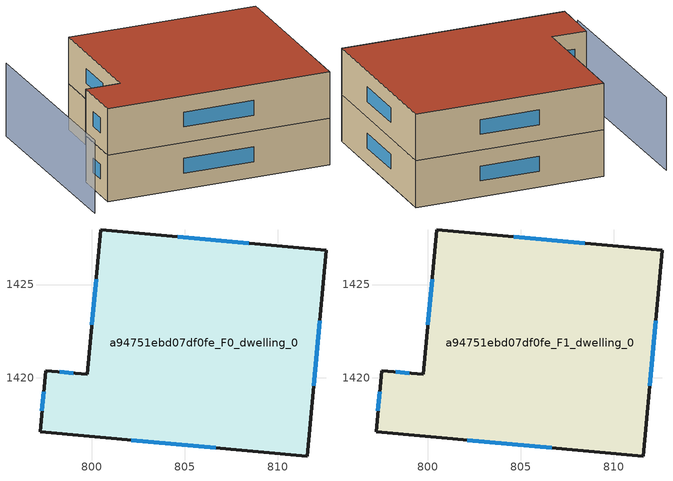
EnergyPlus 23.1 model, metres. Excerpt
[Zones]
a94751ebd07df0fe_F0_dwelling_0
 floor ground (EU_floor_Construction): 812.58,1426.84 811.57,1415.78 797.23,1417.09 797.53,1420.38 799.77,1420.17 800.48,1427.94 z0
 wall outside (EU_wall_Construction): 799.77,1420.17 797.53,1420.38 797.23,1417.09 811.57,1415.78 812.58,1426.84 800.48,1427.94 799.77,1420.17 z0:3
 window (EU_Window_Construction): 799,1420.24 798.3,1420.31 / 800.24,1425.28 800.01,1422.83 / 808.44,1427.22 804.62,1427.57 / 811.92,1419.57 812.23,1423.05 / 802.14,1416.64 806.66,1416.23 / 797.43,1419.25 797.33,1418.22 z1.03:1.97
a94751ebd07df0fe_F1_dwelling_0
 floor to a94751ebd07df0fe_F0_dwelling_0 (EU_floor_Construction): 812.58,1426.84 811.57,1415.78 797.23,1417.09 797.53,1420.38 799.77,1420.17 800.48,1427.94 z3
 wall outside (EU_wall_Construction): 799.77,1420.17 797.53,1420.38 797.23,1417.09 811.57,1415.78 812.58,1426.84 800.48,1427.94 799.77,1420.17 z3:6
 window (EU_Window_Construction): 799,1420.24 798.3,1420.31 / 800.24,1425.28 800.01,1422.83 / 808.44,1427.22 804.62,1427.57 / 811.92,1419.57 812.23,1423.05 / 802.14,1416.64 806.66,1416.23 / 797.43,1419.25 797.33,1418.22 z4.03:4.97
 roof outside (EU_roof_Construction): 811.57,1415.78 812.58,1426.84 800.48,1427.94 799.77,1420.17 797.53,1420.38 797.23,1417.09 z6
shading: 796.77,1428.89 795.71,1415.91 z0:4.7
[Building]
EU S2 Campaign: North Axis=0; Terrain=City; Solar Distribution=FullExterior
[Site:Location]
Cape.Town.Intl.AP: Latitude=-33.965; Longitude=18.602; Time Zone=2; Elevation=46
[SizingPeriod:WeatherFileDays]
AnnualSizingPeriod: Begin Month=1; Begin Day of Month=1; End Month=12; End Day of Month=31; Day of Week for Start Day=Monday; Use Weather File Daylight Saving Period=No; Use Weather File Rain and Snow Indicators=No
[MATERIAL]
EU_InternalMass_Material: Roughness=MediumRough; Thickness=0.1; Conductivity=1; Density=1800; Specific Heat=900; Thermal Absorptance=0.9; Solar Absorptance=0.7; Visible Absorptance=0.7
[MATERIAL:NOMASS] Roughness=MediumRough; Thermal Absorptance=0.9; Solar Absorptance=0.7; Visible Absorptance=0.7
Name | Thermal Resistance
EU_wall_NoMass | 0.493876
EU_roof_NoMass | 0.449382
EU_floor_NoMass | 1.25
[WINDOWMATERIAL:SIMPLEGLAZINGSYSTEM]
EU_Window_SimpleGlazing: UFactor=4.4; Solar Heat Gain Coefficient=0.85; Visible Transmittance=0.85
[CONSTRUCTION]
EU_wall_Construction: EU_wall_NoMass
EU_roof_Construction: EU_roof_NoMass
EU_floor_Construction: EU_floor_NoMass
EU_Window_Construction: EU_Window_SimpleGlazing
EU_InternalMass_Construction: EU_InternalMass_Material
[ZONE] Type=1; Multiplier=1; Ceiling Height=autocalculate; Volume=427.085; Floor Area=autocalculate; Part of Total Floor Area=Yes
a94751ebd07df0fe_F0_dwelling_0; a94751ebd07df0fe_F1_dwelling_0
[INTERNALMASS] Construction=EU_InternalMass_Construction; Surface Area=142.362
Name | Zone or ZoneList
a94751ebd07df0fe_F0_dwelling_0_EU_InternalMass | a94751ebd07df0fe_F0_dwelling_0
a94751ebd07df0fe_F1_dwelling_0_EU_InternalMass | a94751ebd07df0fe_F1_dwelling_0
[OTHEREQUIPMENT] Fuel Type=Electricity; Design Level Calculation Method=Watts/Area; Power per Zone Floor Area=1; Fraction Latent=0; Fraction Radiant=0; Fraction Lost=0; Carbon Dioxide Generation Rate=0; EndUse Subcategory=EU_Step8_InternalGains
Name | Zone or ZoneList or Space or SpaceList | Schedule
EU_Step8_InternalGain_a94751ebd07df0fe_F0_dwelling_0_f000 | a94751ebd07df0fe_F0_dwelling_0 | EU_Step8_GainSchedule_a94751ebd07df0fe_F0_dwelling_0_f000
EU_Step8_InternalGain_a94751ebd07df0fe_F1_dwelling_0_f000 | a94751ebd07df0fe_F1_dwelling_0 | EU_Step8_GainSchedule_a94751ebd07df0fe_F1_dwelling_0_f000
[ZONEVENTILATION:DESIGNFLOWRATE] Schedule=EU_AlwaysOn; Design Flow Rate Calculation Method=AirChanges/Hour; Air Changes per Hour=0.64; Ventilation Type=Natural; Fan Pressure Rise=0; Fan Total Efficiency=1; Constant Term Coefficient=1; Temperature Term Coefficient=0; Velocity Term Coefficient=0; Velocity Squared Term Coefficient=0; Minimum Indoor Temperature=-100; Maximum Indoor Temperature=100; Delta Temperature=-100; Minimum Outdoor Temperature=-100; Maximum Outdoor Temperature=100; Maximum Wind Speed=40
Name | Zone or ZoneList or Space or SpaceList
EU_ConstantAir_a94751ebd07df0fe_F0_dwelling_0 | a94751ebd07df0fe_F0_dwelling_0
EU_ConstantAir_a94751ebd07df0fe_F1_dwelling_0 | a94751ebd07df0fe_F1_dwelling_0
[HVACTEMPLATE:THERMOSTAT] Constant Heating Setpoint=20; Constant Cooling Setpoint=50
EU_HeatOnly_a94751ebd07df0fe_F0_dwelling_0; EU_HeatOnly_a94751ebd07df0fe_F1_dwelling_0
[HVACTEMPLATE:ZONE:IDEALLOADSAIRSYSTEM] System Availability Schedule=EU_AlwaysOn; Maximum Heating Supply Air Temperature=50; Minimum Cooling Supply Air Temperature=13; Maximum Heating Supply Air Humidity Ratio=0.0156; Minimum Cooling Supply Air Humidity Ratio=0.0077; Heating Limit=NoLimit; Cooling Limit=NoLimit; Heating Availability Schedule=EU_AlwaysOn; Cooling Availability Schedule=EU_CoolingOff; Dehumidification Control Type=ConstantSensibleHeatRatio; Cooling Sensible Heat Ratio=0.7; Dehumidification Setpoint=60; Humidification Control Type=None; Humidification Setpoint=30; Outdoor Air Method=None; Outdoor Air Flow Rate per Person=0.00944; Outdoor Air Flow Rate per Zone Floor Area=0; Outdoor Air Flow Rate per Zone=0; Demand Controlled Ventilation Type=None; Outdoor Air Economizer Type=NoEconomizer; Heat Recovery Type=None; Sensible Heat Recovery Effectiveness=0.7; Latent Heat Recovery Effectiveness=0.65
Name | Template Thermostat
a94751ebd07df0fe_F0_dwelling_0 | EU_HeatOnly_a94751ebd07df0fe_F0_dwelling_0
a94751ebd07df0fe_F1_dwelling_0 | EU_HeatOnly_a94751ebd07df0fe_F1_dwelling_0
[SIZING:ZONE] Zone Cooling Design Supply Air Temperature Input Method=SupplyAirTemperature; Zone Cooling Design Supply Air Temperature=13; Zone Heating Design Supply Air Temperature Input Method=SupplyAirTemperature; Zone Heating Design Supply Air Temperature=50; Zone Cooling Design Supply Air Humidity Ratio=0.008; Zone Heating Design Supply Air Humidity Ratio=0.008; Cooling Design Air Flow Method=DesignDay; Cooling Design Air Flow Rate=0; Cooling Minimum Air Flow per Zone Floor Area=0.000762; Cooling Minimum Air Flow=0; Cooling Minimum Air Flow Fraction=0.2; Heating Design Air Flow Method=DesignDay; Heating Design Air Flow Rate=0; Heating Maximum Air Flow per Zone Floor Area=0.002032; Heating Maximum Air Flow=0.141576; Heating Maximum Air Flow Fraction=0.3; Account for Dedicated Outdoor Air System=No; Dedicated Outdoor Air System Control Strategy=NeutralSupplyAir; Dedicated Outdoor Air Low Setpoint Temperature for Design=autosize; Dedicated Outdoor Air High Setpoint Temperature for Design=autosize; Zone Load Sizing Method=Sensible Load Only No Latent Load; Zone Latent Cooling Design Supply Air Humidity Ratio Input Method=HumidityRatioDifference; Zone Cooling Design Supply Air Humidity Ratio Difference=0.005; Zone Latent Heating Design Supply Air Humidity Ratio Input Method=HumidityRatioDifference; Zone Humidification Design Supply Air Humidity Ratio Difference=0.005
a94751ebd07df0fe_F0_dwelling_0; a94751ebd07df0fe_F1_dwelling_0
[SCHEDULE:CONSTANT]
Name | Hourly Value
EU_AlwaysOn | 1
EU_CoolingOff | 0
[SCHEDULE:FILE] Column Number=1; Rows to Skip at Top=0; Number of Hours of Data=8760; Column Separator=Comma; Interpolate to Timestep=No; Minutes per Item=60; Adjust Schedule for Daylight Savings=Yes
Name | File
EU_Step8_GainSchedule_a94751ebd07df0fe_F0_dwelling_0_f000 | ../../schedules/a94751ebd07df0fe/a94751ebd07df0fe_F0_dwelling_0_f000_gain.csv
EU_Step8_GainSchedule_a94751ebd07df0fe_F1_dwelling_0_f000 | ../../schedules/a94751ebd07df0fe/a94751ebd07df0fe_F1_dwelling_0_f000_gain.csv
